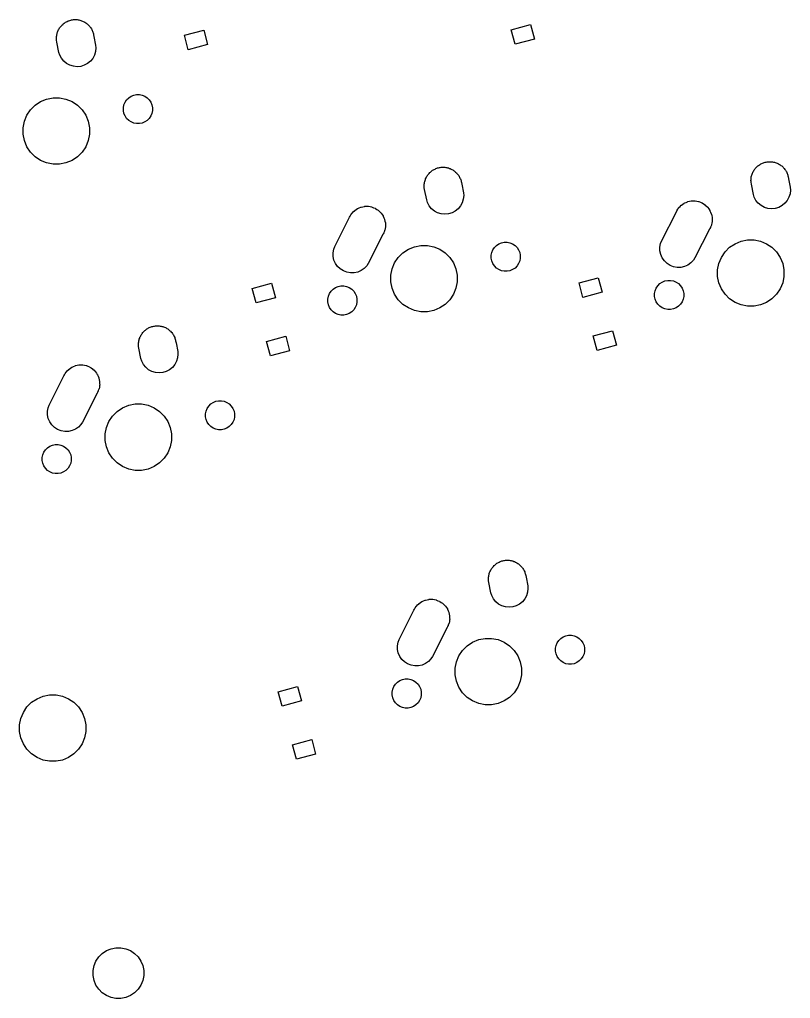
# Model space of a CAD drawing. Extents: x -662 to -203, y -195 to -58.
# Drawn here: x -340.6 to -294.3, y -189.1 to -130.3 of the extents above; entities that cross this region are included whole.
import ezdxf

# ---------------------------------------------------------------- set-up
doc = ezdxf.new("R2010")
doc.units = 0
doc.layers.add('BLACK', color=7, linetype='CONTINUOUS')

msp = doc.modelspace()

# ---------------------------------------------------------------- linework, layer by layer
at = {"layer": 'BLACK', "linetype": 'CONTINUOUS'}
for p, q in [((-338.067, -130.624), (-338.03, -130.579)), ((-338.03, -130.579), (-337.989, -130.545)), ((-337.989, -130.545), (-337.951, -130.508)), ((-337.951, -130.508), (-337.903, -130.476)), ((-337.903, -130.476), (-337.859, -130.439)), ((-337.859, -130.439), (-337.811, -130.414)), ((-337.811, -130.414), (-337.767, -130.384)), ((-337.767, -130.384), (-337.714, -130.362)), ((-337.714, -130.362), (-337.663, -130.336)), ((-337.663, -130.336), (-337.612, -130.32)), ((-337.612, -130.32), (-337.562, -130.3)), ((-337.562, -130.3), (-337.506, -130.288)), ((-337.506, -130.288), (-337.451, -130.272)), ((-337.451, -130.272), (-337.397, -130.267)), ((-337.397, -130.267), (-337.345, -130.256)), ((-337.345, -130.256), (-337.287, -130.256)), ((-337.287, -130.256), (-337.23, -130.251)), ((-337.23, -130.251), (-337.177, -130.256)), ((-337.177, -130.256), (-337.123, -130.256)), ((-337.123, -130.256), (-337.067, -130.268)), ((-337.067, -130.268), (-337.01, -130.273)), ((-337.01, -130.273), (-336.958, -130.289)), ((-336.958, -130.289), (-336.906, -130.3)), ((-336.906, -130.3), (-336.853, -130.322)), ((-336.853, -130.322), (-336.798, -130.338)), ((-336.798, -130.338), (-336.751, -130.364)), ((-336.751, -130.364), (-336.701, -130.384)), ((-336.701, -130.384), (-336.653, -130.416)), ((-336.653, -130.416), (-336.603, -130.444)), ((-336.603, -130.444), (-336.561, -130.478)), ((-336.561, -130.478), (-336.517, -130.508)), ((-336.517, -130.508), (-336.476, -130.548)), ((-336.476, -130.548), (-336.432, -130.585)), ((-336.432, -130.585), (-336.398, -130.626)), ((-311.04, -130.864), (-309.881, -130.554)), ((-309.881, -130.554), (-309.648, -131.423)), ((-338.348, -131.214), (-338.342, -131.157)), ((-338.342, -131.157), (-338.326, -131.106)), ((-338.326, -131.106), (-338.316, -131.053)), ((-338.316, -131.053), (-338.294, -131)), ((-338.294, -131), (-338.277, -130.945)), ((-338.277, -130.945), (-338.251, -130.898)), ((-338.251, -130.898), (-338.231, -130.849)), ((-338.231, -130.849), (-338.199, -130.801)), ((-338.199, -130.801), (-338.172, -130.75)), ((-338.172, -130.75), (-338.138, -130.709)), ((-338.138, -130.709), (-338.108, -130.664)), ((-338.108, -130.664), (-338.067, -130.624)), ((-336.398, -130.626), (-336.36, -130.664)), ((-336.36, -130.664), (-336.328, -130.712)), ((-336.328, -130.712), (-336.292, -130.757)), ((-336.292, -130.757), (-336.267, -130.804)), ((-336.267, -130.804), (-336.237, -130.849)), ((-336.237, -130.849), (-336.215, -130.902)), ((-336.215, -130.902), (-336.188, -130.952)), ((-336.188, -130.952), (-336.173, -131.004)), ((-336.173, -131.004), (-336.152, -131.053)), ((-336.152, -131.053), (-336.141, -131.11)), ((-336.141, -131.11), (-336.14, -131.111)), ((-336.14, -131.111), (-336.13, -131.163)), ((-336.13, -131.163), (-336.109, -131.271)), ((-330.674, -131.195), (-329.515, -130.884)), ((-329.515, -130.884), (-329.282, -131.753)), ((-310.807, -131.734), (-311.04, -130.864)), ((-338.364, -131.378), (-338.359, -131.324)), ((-338.359, -131.435), (-338.364, -131.378)), ((-338.359, -131.271), (-338.348, -131.214)), ((-338.359, -131.324), (-338.359, -131.271)), ((-338.359, -131.492), (-338.359, -131.435)), ((-338.338, -131.599), (-338.359, -131.492)), ((-338.216, -132.222), (-338.338, -131.599)), ((-336.109, -131.271), (-336.109, -131.273)), ((-336.109, -131.273), (-336.008, -131.791)), ((-330.441, -132.064), (-330.674, -131.195)), ((-329.282, -131.753), (-330.441, -132.064)), ((-309.648, -131.423), (-310.807, -131.734)), ((-338.168, -132.381), (-338.216, -132.222)), ((-336.014, -132.176), (-336.079, -132.388)), ((-335.992, -131.956), (-336.014, -132.176)), ((-336.008, -131.791), (-335.992, -131.956)), ((-338.064, -132.577), (-338.168, -132.381)), ((-337.924, -132.749), (-338.064, -132.577)), ((-337.754, -132.89), (-337.924, -132.749)), ((-337.559, -132.995), (-337.754, -132.89)), ((-336.498, -132.894), (-336.693, -132.998)), ((-336.326, -132.754), (-336.498, -132.894)), ((-336.185, -132.583), (-336.326, -132.754)), ((-336.079, -132.388), (-336.185, -132.583)), ((-337.347, -133.06), (-337.559, -132.995)), ((-337.126, -133.082), (-337.347, -133.06)), ((-336.906, -133.061), (-337.126, -133.082)), ((-336.693, -132.998), (-336.906, -133.061)), ((-339.644, -135.397), (-339.317, -135.179)), ((-339.317, -135.179), (-338.954, -135.028)), ((-338.954, -135.028), (-338.569, -134.952)), ((-338.569, -134.952), (-338.176, -134.952)), ((-338.176, -134.952), (-337.791, -135.028)), ((-337.791, -135.028), (-337.428, -135.179)), ((-337.428, -135.179), (-337.101, -135.397)), ((-334.307, -135.376), (-334.241, -135.216)), ((-334.241, -135.216), (-334.145, -135.073)), ((-334.145, -135.073), (-334.023, -134.951)), ((-334.023, -134.951), (-333.88, -134.855)), ((-333.88, -134.855), (-333.721, -134.79)), ((-333.721, -134.79), (-333.552, -134.756)), ((-333.552, -134.756), (-333.379, -134.756)), ((-333.379, -134.756), (-333.21, -134.79)), ((-333.21, -134.79), (-333.051, -134.855)), ((-333.051, -134.855), (-332.908, -134.951)), ((-332.908, -134.951), (-332.786, -135.073)), ((-332.786, -135.073), (-332.69, -135.216)), ((-332.69, -135.216), (-332.624, -135.376)), ((-340.14, -136.001), (-339.921, -135.675)), ((-339.921, -135.675), (-339.644, -135.397)), ((-337.101, -135.397), (-336.824, -135.675)), ((-336.824, -135.675), (-336.606, -136.001)), ((-334.341, -135.545), (-334.307, -135.376)), ((-334.341, -135.717), (-334.341, -135.545)), ((-334.307, -135.886), (-334.341, -135.717)), ((-332.624, -135.376), (-332.591, -135.545)), ((-332.591, -135.717), (-332.624, -135.886)), ((-332.591, -135.545), (-332.591, -135.717)), ((-340.366, -136.749), (-340.29, -136.364)), ((-340.29, -136.364), (-340.14, -136.001)), ((-336.606, -136.001), (-336.455, -136.364)), ((-336.455, -136.364), (-336.379, -136.749)), ((-334.241, -136.045), (-334.307, -135.886)), ((-334.145, -136.189), (-334.241, -136.045)), ((-334.023, -136.311), (-334.145, -136.189)), ((-333.88, -136.406), (-334.023, -136.311)), ((-333.721, -136.472), (-333.88, -136.406)), ((-333.552, -136.506), (-333.721, -136.472)), ((-333.21, -136.472), (-333.379, -136.506)), ((-333.051, -136.406), (-333.21, -136.472)), ((-332.908, -136.311), (-333.051, -136.406)), ((-332.786, -136.189), (-332.908, -136.311)), ((-332.69, -136.045), (-332.786, -136.189)), ((-332.624, -135.886), (-332.69, -136.045)), ((-340.366, -137.142), (-340.366, -136.749)), ((-336.379, -136.749), (-336.379, -137.142)), ((-333.379, -136.506), (-333.552, -136.506)), ((-340.29, -137.527), (-340.366, -137.142)), ((-340.14, -137.89), (-340.29, -137.527)), ((-336.455, -137.527), (-336.606, -137.89)), ((-336.379, -137.142), (-336.455, -137.527)), ((-339.921, -138.217), (-340.14, -137.89)), ((-339.644, -138.494), (-339.921, -138.217)), ((-336.824, -138.217), (-337.101, -138.494)), ((-336.606, -137.89), (-336.824, -138.217)), ((-339.317, -138.713), (-339.644, -138.494)), ((-338.954, -138.863), (-339.317, -138.713)), ((-337.428, -138.713), (-337.791, -138.863)), ((-337.101, -138.494), (-337.428, -138.713)), ((-295.773, -138.828), (-295.718, -138.812)), ((-295.718, -138.812), (-295.665, -138.807)), ((-295.665, -138.807), (-295.612, -138.796)), ((-295.612, -138.796), (-295.555, -138.796)), ((-295.555, -138.796), (-295.498, -138.791)), ((-295.498, -138.791), (-295.444, -138.796)), ((-295.444, -138.796), (-295.391, -138.796)), ((-295.391, -138.796), (-295.334, -138.807)), ((-295.334, -138.807), (-295.277, -138.813)), ((-295.277, -138.813), (-295.226, -138.829)), ((-338.569, -138.94), (-338.954, -138.863)), ((-338.176, -138.94), (-338.569, -138.94)), ((-337.791, -138.863), (-338.176, -138.94)), ((-315.89, -139.416), (-315.852, -139.378)), ((-315.852, -139.378), (-315.804, -139.346)), ((-315.804, -139.346), (-315.76, -139.31)), ((-315.76, -139.31), (-315.713, -139.284)), ((-315.713, -139.284), (-315.668, -139.255)), ((-315.668, -139.255), (-315.615, -139.233)), ((-315.615, -139.233), (-315.564, -139.206)), ((-315.564, -139.206), (-315.513, -139.19)), ((-315.513, -139.19), (-315.463, -139.17)), ((-315.463, -139.17), (-315.407, -139.159)), ((-315.407, -139.159), (-315.352, -139.142)), ((-315.352, -139.142), (-315.299, -139.137)), ((-315.299, -139.137), (-315.246, -139.127)), ((-315.246, -139.127), (-315.188, -139.127)), ((-315.188, -139.127), (-315.131, -139.121)), ((-315.131, -139.121), (-315.078, -139.127)), ((-315.078, -139.127), (-315.024, -139.127)), ((-315.024, -139.127), (-314.968, -139.138)), ((-314.968, -139.138), (-314.911, -139.144)), ((-314.911, -139.144), (-314.86, -139.159)), ((-314.86, -139.159), (-314.807, -139.17)), ((-314.807, -139.17), (-314.754, -139.192)), ((-314.754, -139.192), (-314.699, -139.209)), ((-314.699, -139.209), (-314.652, -139.234)), ((-314.652, -139.234), (-314.602, -139.255)), ((-314.602, -139.255), (-314.554, -139.287)), ((-314.554, -139.287), (-314.504, -139.314)), ((-314.504, -139.314), (-314.463, -139.348)), ((-314.463, -139.348), (-314.418, -139.378)), ((-314.418, -139.378), (-314.377, -139.418)), ((-296.519, -139.438), (-296.499, -139.388)), ((-296.499, -139.388), (-296.467, -139.341)), ((-296.467, -139.341), (-296.439, -139.29)), ((-296.439, -139.29), (-296.405, -139.249)), ((-296.405, -139.249), (-296.375, -139.204)), ((-296.375, -139.204), (-296.335, -139.164)), ((-296.335, -139.164), (-296.298, -139.119)), ((-296.298, -139.119), (-296.257, -139.085)), ((-296.257, -139.085), (-296.219, -139.047)), ((-296.219, -139.047), (-296.171, -139.016)), ((-296.171, -139.016), (-296.126, -138.979)), ((-296.126, -138.979), (-296.079, -138.954)), ((-296.079, -138.954), (-296.034, -138.924)), ((-296.034, -138.924), (-295.981, -138.902)), ((-295.981, -138.902), (-295.931, -138.875)), ((-295.931, -138.875), (-295.879, -138.86)), ((-295.879, -138.86), (-295.83, -138.84)), ((-295.83, -138.84), (-295.773, -138.828)), ((-295.226, -138.829), (-295.173, -138.84)), ((-295.173, -138.84), (-295.12, -138.862)), ((-295.12, -138.862), (-295.065, -138.878)), ((-295.065, -138.878), (-295.018, -138.904)), ((-295.018, -138.904), (-294.969, -138.924)), ((-294.969, -138.924), (-294.921, -138.956)), ((-294.921, -138.956), (-294.87, -138.983)), ((-294.87, -138.983), (-294.829, -139.018)), ((-294.829, -139.018), (-294.784, -139.047)), ((-294.784, -139.047), (-294.744, -139.088)), ((-294.744, -139.088), (-294.7, -139.125)), ((-294.7, -139.125), (-294.666, -139.166)), ((-294.666, -139.166), (-294.628, -139.204)), ((-294.628, -139.204), (-294.596, -139.252)), ((-294.596, -139.252), (-294.56, -139.296)), ((-294.56, -139.296), (-294.534, -139.344)), ((-294.534, -139.344), (-294.505, -139.388)), ((-294.505, -139.388), (-294.483, -139.441)), ((-316.243, -140.027), (-316.227, -139.976)), ((-316.227, -139.976), (-316.217, -139.923)), ((-316.217, -139.923), (-316.195, -139.87)), ((-316.195, -139.87), (-316.178, -139.815)), ((-316.178, -139.815), (-316.153, -139.768)), ((-316.153, -139.768), (-316.132, -139.719)), ((-316.132, -139.719), (-316.1, -139.671)), ((-316.1, -139.671), (-316.073, -139.62)), ((-316.073, -139.62), (-316.039, -139.579)), ((-316.039, -139.579), (-316.009, -139.534)), ((-316.009, -139.534), (-315.968, -139.494)), ((-315.968, -139.494), (-315.932, -139.45)), ((-315.932, -139.45), (-315.89, -139.416)), ((-314.377, -139.418), (-314.333, -139.455)), ((-314.333, -139.455), (-314.299, -139.497)), ((-314.299, -139.497), (-314.261, -139.534)), ((-314.261, -139.534), (-314.229, -139.582)), ((-314.229, -139.582), (-314.193, -139.627)), ((-314.193, -139.627), (-314.168, -139.674)), ((-314.168, -139.674), (-314.138, -139.719)), ((-314.138, -139.719), (-314.116, -139.772)), ((-314.116, -139.772), (-314.089, -139.823)), ((-314.089, -139.823), (-314.074, -139.874)), ((-314.074, -139.874), (-314.053, -139.923)), ((-314.053, -139.923), (-314.042, -139.98)), ((-314.042, -139.98), (-314.042, -139.982)), ((-314.042, -139.982), (-314.031, -140.034)), ((-296.632, -139.917), (-296.627, -139.864)), ((-296.627, -139.975), (-296.632, -139.917)), ((-296.627, -139.81), (-296.615, -139.754)), ((-296.627, -139.864), (-296.627, -139.81)), ((-296.627, -140.032), (-296.627, -139.975)), ((-296.615, -139.754), (-296.61, -139.697)), ((-296.61, -139.697), (-296.594, -139.646)), ((-296.594, -139.646), (-296.583, -139.593)), ((-296.583, -139.593), (-296.561, -139.54)), ((-296.561, -139.54), (-296.545, -139.485)), ((-296.545, -139.485), (-296.519, -139.438)), ((-294.483, -139.441), (-294.456, -139.492)), ((-294.456, -139.492), (-294.44, -139.544)), ((-294.44, -139.544), (-294.42, -139.593)), ((-294.42, -139.593), (-294.409, -139.65)), ((-294.409, -139.65), (-294.408, -139.651)), ((-294.408, -139.651), (-294.398, -139.703)), ((-294.398, -139.703), (-294.377, -139.81)), ((-294.377, -139.81), (-294.377, -139.812)), ((-294.377, -139.812), (-294.275, -140.33)), ((-316.266, -140.248), (-316.26, -140.194)), ((-316.26, -140.305), (-316.266, -140.248)), ((-316.26, -140.141), (-316.249, -140.084)), ((-316.26, -140.194), (-316.26, -140.141)), ((-316.26, -140.362), (-316.26, -140.305)), ((-316.239, -140.469), (-316.26, -140.362)), ((-316.249, -140.084), (-316.243, -140.027)), ((-316.117, -141.092), (-316.239, -140.469)), ((-314.031, -140.034), (-314.01, -140.141)), ((-314.01, -140.141), (-314.01, -140.143)), ((-314.01, -140.143), (-313.909, -140.661)), ((-296.605, -140.139), (-296.627, -140.032)), ((-296.484, -140.762), (-296.605, -140.139)), ((-294.26, -140.496), (-294.282, -140.716)), ((-294.275, -140.33), (-294.26, -140.496)), ((-316.069, -141.251), (-316.117, -141.092)), ((-313.916, -141.046), (-313.981, -141.258)), ((-313.893, -140.826), (-313.916, -141.046)), ((-313.909, -140.661), (-313.893, -140.826)), ((-300.418, -141.187), (-300.322, -141.168)), ((-300.322, -141.168), (-300.225, -141.147)), ((-300.225, -141.147), (-300.213, -141.146)), ((-300.213, -141.146), (-300.201, -141.144)), ((-300.201, -141.144), (-300.102, -141.144)), ((-300.102, -141.144), (-300.004, -141.142)), ((-300.004, -141.142), (-299.992, -141.144)), ((-299.992, -141.144), (-299.98, -141.144)), ((-299.98, -141.144), (-299.883, -141.163)), ((-299.883, -141.163), (-299.785, -141.18)), ((-296.436, -140.921), (-296.484, -140.762)), ((-296.332, -141.117), (-296.436, -140.921)), ((-296.192, -141.288), (-296.332, -141.117)), ((-294.452, -141.123), (-294.594, -141.294)), ((-294.347, -140.928), (-294.452, -141.123)), ((-294.282, -140.716), (-294.347, -140.928)), ((-320.528, -141.812), (-320.46, -141.741)), ((-320.46, -141.741), (-320.45, -141.734)), ((-320.45, -141.734), (-320.441, -141.725)), ((-320.441, -141.725), (-320.359, -141.67)), ((-320.359, -141.67), (-320.278, -141.614)), ((-320.278, -141.614), (-320.267, -141.609)), ((-320.267, -141.609), (-320.257, -141.602)), ((-320.257, -141.602), (-320.165, -141.564)), ((-320.165, -141.564), (-320.075, -141.525)), ((-320.075, -141.525), (-320.063, -141.522)), ((-320.063, -141.522), (-320.052, -141.517)), ((-320.052, -141.517), (-319.955, -141.498)), ((-319.955, -141.498), (-319.859, -141.477)), ((-319.859, -141.477), (-319.847, -141.477)), ((-319.847, -141.477), (-319.835, -141.474)), ((-319.835, -141.474), (-319.736, -141.474)), ((-319.736, -141.474), (-319.637, -141.472)), ((-319.637, -141.472), (-319.625, -141.474)), ((-319.625, -141.474), (-319.613, -141.474)), ((-319.613, -141.474), (-319.516, -141.494)), ((-319.516, -141.494), (-319.419, -141.511)), ((-319.419, -141.511), (-319.408, -141.515)), ((-319.408, -141.515), (-319.396, -141.517)), ((-319.396, -141.517), (-319.304, -141.555)), ((-319.304, -141.555), (-319.212, -141.591)), ((-319.212, -141.591), (-319.202, -141.598)), ((-319.202, -141.598), (-319.191, -141.602)), ((-319.191, -141.602), (-319.109, -141.657)), ((-319.109, -141.657), (-319.026, -141.71)), ((-319.026, -141.71), (-319.017, -141.719)), ((-319.017, -141.719), (-319.007, -141.725)), ((-319.007, -141.725), (-318.937, -141.795)), ((-315.966, -141.447), (-316.069, -141.251)), ((-315.826, -141.619), (-315.966, -141.447)), ((-315.655, -141.76), (-315.826, -141.619)), ((-315.46, -141.865), (-315.655, -141.76)), ((-314.399, -141.764), (-314.595, -141.868)), ((-314.227, -141.624), (-314.399, -141.764)), ((-314.086, -141.453), (-314.227, -141.624)), ((-313.981, -141.258), (-314.086, -141.453)), ((-301.113, -141.799), (-301.087, -141.736)), ((-301.087, -141.736), (-301.032, -141.654)), ((-301.032, -141.654), (-300.979, -141.571)), ((-300.979, -141.571), (-300.971, -141.562)), ((-300.971, -141.562), (-300.964, -141.552)), ((-300.964, -141.552), (-300.894, -141.482)), ((-300.894, -141.482), (-300.826, -141.411)), ((-300.826, -141.411), (-300.816, -141.404)), ((-300.816, -141.404), (-300.807, -141.395)), ((-300.807, -141.395), (-300.725, -141.34)), ((-300.725, -141.34), (-300.644, -141.284)), ((-300.644, -141.284), (-300.633, -141.279)), ((-300.633, -141.279), (-300.623, -141.272)), ((-300.623, -141.272), (-300.532, -141.234)), ((-300.532, -141.234), (-300.442, -141.194)), ((-300.442, -141.194), (-300.43, -141.192)), ((-300.43, -141.192), (-300.418, -141.187)), ((-299.785, -141.18), (-299.774, -141.185)), ((-299.774, -141.185), (-299.762, -141.187)), ((-299.762, -141.187), (-299.671, -141.225)), ((-299.671, -141.225), (-299.579, -141.261)), ((-299.579, -141.261), (-299.569, -141.267)), ((-299.569, -141.267), (-299.557, -141.272)), ((-299.557, -141.272), (-299.475, -141.327)), ((-299.475, -141.327), (-299.392, -141.38)), ((-299.392, -141.38), (-299.383, -141.388)), ((-299.383, -141.388), (-299.373, -141.395)), ((-299.373, -141.395), (-299.303, -141.465)), ((-299.303, -141.465), (-299.232, -141.533)), ((-299.232, -141.533), (-299.225, -141.543)), ((-299.225, -141.543), (-299.217, -141.552)), ((-299.217, -141.552), (-299.162, -141.634)), ((-299.162, -141.634), (-299.105, -141.715)), ((-299.105, -141.715), (-299.1, -141.726)), ((-299.1, -141.726), (-299.093, -141.736)), ((-299.093, -141.736), (-299.056, -141.827)), ((-296.021, -141.43), (-296.192, -141.288)), ((-295.826, -141.535), (-296.021, -141.43)), ((-295.614, -141.6), (-295.826, -141.535)), ((-295.394, -141.622), (-295.614, -141.6)), ((-295.173, -141.601), (-295.394, -141.622)), ((-294.961, -141.538), (-295.173, -141.601)), ((-294.765, -141.434), (-294.961, -141.538)), ((-294.594, -141.294), (-294.765, -141.434)), ((-321.64, -143.889), (-320.747, -142.129)), ((-320.747, -142.129), (-320.721, -142.066)), ((-320.721, -142.066), (-320.666, -141.984)), ((-320.666, -141.984), (-320.613, -141.901)), ((-320.613, -141.901), (-320.604, -141.892)), ((-320.604, -141.892), (-320.598, -141.882)), ((-320.598, -141.882), (-320.528, -141.812)), ((-318.937, -141.795), (-318.866, -141.864)), ((-318.866, -141.864), (-318.859, -141.873)), ((-318.859, -141.873), (-318.85, -141.882)), ((-318.85, -141.882), (-318.795, -141.964)), ((-318.795, -141.964), (-318.739, -142.045)), ((-318.739, -142.045), (-318.734, -142.056)), ((-318.734, -142.056), (-318.727, -142.066)), ((-318.727, -142.066), (-318.689, -142.158)), ((-318.689, -142.158), (-318.649, -142.248)), ((-318.649, -142.248), (-318.647, -142.26)), ((-318.647, -142.26), (-318.642, -142.271)), ((-318.642, -142.271), (-318.623, -142.368)), ((-315.248, -141.93), (-315.46, -141.865)), ((-315.027, -141.953), (-315.248, -141.93)), ((-314.807, -141.932), (-315.027, -141.953)), ((-314.595, -141.868), (-314.807, -141.932)), ((-302.006, -143.559), (-301.113, -141.799)), ((-299.056, -141.827), (-299.016, -141.918)), ((-299.016, -141.918), (-299.013, -141.93)), ((-299.013, -141.93), (-299.009, -141.941)), ((-299.009, -141.941), (-298.989, -142.038)), ((-298.989, -142.038), (-298.968, -142.134)), ((-298.968, -142.134), (-298.968, -142.146)), ((-298.968, -142.146), (-298.965, -142.158)), ((-298.965, -142.158), (-298.965, -142.257)), ((-298.965, -142.257), (-298.963, -142.356)), ((-298.963, -142.356), (-298.965, -142.368)), ((-318.642, -142.927), (-318.68, -143.019)), ((-318.64, -142.915), (-318.642, -142.927)), ((-318.635, -142.904), (-318.64, -142.915)), ((-318.618, -142.807), (-318.635, -142.904)), ((-318.623, -142.368), (-318.601, -142.464)), ((-318.599, -142.71), (-318.618, -142.807)), ((-318.601, -142.464), (-318.601, -142.477)), ((-318.601, -142.477), (-318.599, -142.488)), ((-318.599, -142.488), (-318.599, -142.587)), ((-318.599, -142.587), (-318.597, -142.686)), ((-318.597, -142.686), (-318.599, -142.698)), ((-318.599, -142.698), (-318.599, -142.71)), ((-299.118, -142.838), (-300, -144.577)), ((-299.093, -142.802), (-299.118, -142.838)), ((-299.068, -142.739), (-299.093, -142.802)), ((-299.062, -142.729), (-299.068, -142.739)), ((-299.046, -142.688), (-299.062, -142.729)), ((-299.009, -142.597), (-299.046, -142.688)), ((-299.006, -142.585), (-299.009, -142.597)), ((-299.002, -142.574), (-299.006, -142.585)), ((-298.985, -142.477), (-299.002, -142.574)), ((-298.965, -142.38), (-298.985, -142.477)), ((-298.965, -142.368), (-298.965, -142.38)), ((-318.751, -143.168), (-319.633, -144.907)), ((-318.727, -143.132), (-318.751, -143.168)), ((-318.701, -143.07), (-318.727, -143.132)), ((-318.696, -143.059), (-318.701, -143.07)), ((-318.68, -143.019), (-318.696, -143.059)), ((-297.222, -143.568), (-296.837, -143.492)), ((-296.837, -143.492), (-296.444, -143.492)), ((-296.444, -143.492), (-296.059, -143.568)), ((-321.738, -144.262), (-321.7, -144.044)), ((-321.7, -144.044), (-321.64, -143.889)), ((-317.545, -144.267), (-317.218, -144.049)), ((-317.218, -144.049), (-316.855, -143.899)), ((-316.855, -143.899), (-316.47, -143.822)), ((-316.47, -143.822), (-316.077, -143.822)), ((-316.077, -143.822), (-315.692, -143.899)), ((-315.692, -143.899), (-315.329, -144.049)), ((-315.329, -144.049), (-315.003, -144.267)), ((-312.208, -144.246), (-312.142, -144.087)), ((-312.142, -144.087), (-312.047, -143.943)), ((-312.047, -143.943), (-311.925, -143.821)), ((-311.925, -143.821), (-311.781, -143.726)), ((-311.781, -143.726), (-311.622, -143.66)), ((-311.622, -143.66), (-311.453, -143.626)), ((-311.453, -143.626), (-311.281, -143.626)), ((-311.281, -143.626), (-311.112, -143.66)), ((-311.112, -143.66), (-310.952, -143.726)), ((-310.952, -143.726), (-310.809, -143.821)), ((-310.809, -143.821), (-310.687, -143.943)), ((-310.687, -143.943), (-310.591, -144.087)), ((-310.591, -144.087), (-310.525, -144.246)), ((-302.105, -143.932), (-302.066, -143.713)), ((-302.1, -144.153), (-302.105, -143.932)), ((-302.066, -143.713), (-302.006, -143.559)), ((-298.189, -144.215), (-297.911, -143.937)), ((-297.911, -143.937), (-297.585, -143.719)), ((-297.585, -143.719), (-297.222, -143.568)), ((-296.059, -143.568), (-295.696, -143.719)), ((-295.696, -143.719), (-295.369, -143.937)), ((-295.369, -143.937), (-295.091, -144.215)), ((-321.734, -144.483), (-321.738, -144.262)), ((-321.686, -144.7), (-321.734, -144.483)), ((-321.597, -144.903), (-321.686, -144.7)), ((-318.041, -144.871), (-317.823, -144.545)), ((-317.823, -144.545), (-317.545, -144.267)), ((-315.003, -144.267), (-314.725, -144.545)), ((-314.725, -144.545), (-314.507, -144.871)), ((-312.242, -144.415), (-312.208, -144.246)), ((-312.242, -144.587), (-312.242, -144.415)), ((-312.208, -144.756), (-312.242, -144.587)), ((-310.525, -144.246), (-310.492, -144.415)), ((-310.492, -144.587), (-310.525, -144.756)), ((-310.492, -144.415), (-310.492, -144.587)), ((-302.052, -144.369), (-302.1, -144.153)), ((-301.963, -144.572), (-302.052, -144.369)), ((-301.836, -144.754), (-301.963, -144.572)), ((-300, -144.577), (-300.089, -144.717)), ((-298.558, -144.904), (-298.407, -144.541)), ((-298.407, -144.541), (-298.189, -144.215)), ((-295.091, -144.215), (-294.873, -144.541)), ((-294.873, -144.541), (-294.723, -144.904)), ((-321.47, -145.084), (-321.597, -144.903)), ((-321.31, -145.237), (-321.47, -145.084)), ((-321.123, -145.357), (-321.31, -145.237)), ((-319.876, -145.207), (-320.057, -145.334)), ((-319.722, -145.047), (-319.876, -145.207)), ((-319.633, -144.907), (-319.722, -145.047)), ((-318.268, -145.619), (-318.191, -145.234)), ((-318.191, -145.234), (-318.041, -144.871)), ((-314.507, -144.871), (-314.356, -145.234)), ((-314.356, -145.234), (-314.28, -145.619)), ((-312.142, -144.916), (-312.208, -144.756)), ((-312.047, -145.059), (-312.142, -144.916)), ((-311.925, -145.181), (-312.047, -145.059)), ((-311.781, -145.276), (-311.925, -145.181)), ((-311.622, -145.342), (-311.781, -145.276)), ((-310.952, -145.276), (-311.112, -145.342)), ((-310.809, -145.181), (-310.952, -145.276)), ((-310.687, -145.059), (-310.809, -145.181)), ((-310.591, -144.916), (-310.687, -145.059)), ((-310.525, -144.756), (-310.591, -144.916)), ((-301.676, -144.907), (-301.836, -144.754)), ((-301.489, -145.026), (-301.676, -144.907)), ((-301.283, -145.107), (-301.489, -145.026)), ((-301.065, -145.145), (-301.283, -145.107)), ((-300.843, -145.141), (-301.065, -145.145)), ((-300.627, -145.093), (-300.843, -145.141)), ((-300.424, -145.004), (-300.627, -145.093)), ((-300.242, -144.877), (-300.424, -145.004)), ((-300.089, -144.717), (-300.242, -144.877)), ((-298.634, -145.289), (-298.558, -144.904)), ((-298.634, -145.682), (-298.634, -145.289)), ((-294.723, -144.904), (-294.646, -145.289)), ((-294.646, -145.289), (-294.646, -145.682)), ((-320.916, -145.437), (-321.123, -145.357)), ((-320.698, -145.476), (-320.916, -145.437)), ((-320.477, -145.471), (-320.698, -145.476)), ((-320.26, -145.423), (-320.477, -145.471)), ((-320.057, -145.334), (-320.26, -145.423)), ((-318.268, -146.012), (-318.268, -145.619)), ((-314.28, -145.619), (-314.28, -146.012)), ((-311.453, -145.376), (-311.622, -145.342)), ((-311.281, -145.376), (-311.453, -145.376)), ((-311.112, -145.342), (-311.281, -145.376)), ((-306.964, -146.078), (-305.805, -145.767)), ((-305.805, -145.767), (-305.572, -146.636)), ((-298.558, -146.067), (-298.634, -145.682)), ((-294.646, -145.682), (-294.723, -146.067)), ((-326.597, -146.408), (-325.438, -146.097)), ((-326.364, -147.277), (-326.597, -146.408)), ((-325.438, -146.097), (-325.205, -146.967)), ((-321.86, -146.573), (-321.738, -146.451)), ((-321.738, -146.451), (-321.595, -146.355)), ((-321.595, -146.355), (-321.436, -146.289)), ((-321.436, -146.289), (-321.267, -146.256)), ((-321.267, -146.256), (-321.094, -146.256)), ((-321.094, -146.256), (-320.925, -146.289)), ((-320.925, -146.289), (-320.766, -146.355)), ((-320.766, -146.355), (-320.623, -146.451)), ((-320.623, -146.451), (-320.501, -146.573)), ((-318.191, -146.397), (-318.268, -146.012)), ((-318.041, -146.76), (-318.191, -146.397)), ((-314.356, -146.397), (-314.507, -146.76)), ((-314.28, -146.012), (-314.356, -146.397)), ((-306.731, -146.947), (-306.964, -146.078)), ((-302.389, -146.545), (-302.323, -146.386)), ((-302.323, -146.386), (-302.227, -146.243)), ((-302.227, -146.243), (-302.105, -146.121)), ((-302.105, -146.121), (-301.962, -146.025)), ((-301.962, -146.025), (-301.802, -145.959)), ((-301.802, -145.959), (-301.633, -145.925)), ((-301.633, -145.925), (-301.461, -145.925)), ((-301.461, -145.925), (-301.292, -145.959)), ((-301.292, -145.959), (-301.133, -146.025)), ((-301.133, -146.025), (-300.989, -146.121)), ((-300.989, -146.121), (-300.868, -146.243)), ((-300.868, -146.243), (-300.772, -146.386)), ((-300.772, -146.386), (-300.706, -146.545)), ((-298.407, -146.43), (-298.558, -146.067)), ((-298.189, -146.757), (-298.407, -146.43)), ((-294.873, -146.43), (-295.091, -146.757)), ((-294.723, -146.067), (-294.873, -146.43)), ((-325.205, -146.967), (-326.364, -147.277)), ((-322.056, -147.044), (-322.022, -146.875)), ((-322.056, -147.217), (-322.056, -147.044)), ((-322.022, -146.875), (-321.956, -146.716)), ((-321.956, -146.716), (-321.86, -146.573)), ((-320.501, -146.573), (-320.405, -146.716)), ((-320.405, -146.716), (-320.339, -146.875)), ((-320.339, -146.875), (-320.306, -147.044)), ((-320.306, -147.044), (-320.306, -147.217)), ((-317.823, -147.087), (-318.041, -146.76)), ((-314.507, -146.76), (-314.725, -147.087)), ((-305.572, -146.636), (-306.731, -146.947)), ((-302.422, -146.714), (-302.389, -146.545)), ((-302.422, -146.887), (-302.422, -146.714)), ((-302.389, -147.056), (-302.422, -146.887)), ((-302.323, -147.215), (-302.389, -147.056)), ((-300.706, -147.056), (-300.772, -147.215)), ((-300.706, -146.545), (-300.672, -146.714)), ((-300.672, -146.887), (-300.706, -147.056)), ((-300.672, -146.714), (-300.672, -146.887)), ((-297.911, -147.034), (-298.189, -146.757)), ((-297.585, -147.253), (-297.911, -147.034)), ((-295.369, -147.034), (-295.696, -147.253)), ((-295.091, -146.757), (-295.369, -147.034)), ((-322.022, -147.386), (-322.056, -147.217)), ((-321.956, -147.545), (-322.022, -147.386)), ((-321.86, -147.688), (-321.956, -147.545)), ((-320.405, -147.545), (-320.501, -147.688)), ((-320.339, -147.386), (-320.405, -147.545)), ((-320.306, -147.217), (-320.339, -147.386)), ((-317.545, -147.365), (-317.823, -147.087)), ((-317.218, -147.583), (-317.545, -147.365)), ((-316.855, -147.733), (-317.218, -147.583)), ((-315.329, -147.583), (-315.692, -147.733)), ((-315.003, -147.365), (-315.329, -147.583)), ((-314.725, -147.087), (-315.003, -147.365)), ((-302.227, -147.358), (-302.323, -147.215)), ((-302.105, -147.48), (-302.227, -147.358)), ((-301.962, -147.576), (-302.105, -147.48)), ((-301.802, -147.642), (-301.962, -147.576)), ((-301.633, -147.675), (-301.802, -147.642)), ((-301.292, -147.642), (-301.461, -147.675)), ((-301.133, -147.576), (-301.292, -147.642)), ((-300.989, -147.48), (-301.133, -147.576)), ((-300.868, -147.358), (-300.989, -147.48)), ((-300.772, -147.215), (-300.868, -147.358)), ((-297.222, -147.403), (-297.585, -147.253)), ((-296.837, -147.479), (-297.222, -147.403)), ((-296.444, -147.479), (-296.837, -147.479)), ((-296.059, -147.403), (-296.444, -147.479)), ((-295.696, -147.253), (-296.059, -147.403)), ((-321.738, -147.81), (-321.86, -147.688)), ((-321.595, -147.906), (-321.738, -147.81)), ((-321.436, -147.972), (-321.595, -147.906)), ((-321.267, -148.006), (-321.436, -147.972)), ((-321.094, -148.006), (-321.267, -148.006)), ((-320.925, -147.972), (-321.094, -148.006)), ((-320.766, -147.906), (-320.925, -147.972)), ((-320.623, -147.81), (-320.766, -147.906)), ((-320.501, -147.688), (-320.623, -147.81)), ((-316.47, -147.81), (-316.855, -147.733)), ((-316.077, -147.81), (-316.47, -147.81)), ((-315.692, -147.733), (-316.077, -147.81)), ((-301.461, -147.675), (-301.633, -147.675)), ((-332.928, -148.84), (-332.881, -148.815)), ((-332.881, -148.815), (-332.836, -148.785)), ((-332.836, -148.785), (-332.783, -148.763)), ((-332.783, -148.763), (-332.732, -148.736)), ((-332.732, -148.736), (-332.681, -148.721)), ((-332.681, -148.721), (-332.632, -148.701)), ((-332.632, -148.701), (-332.575, -148.689)), ((-332.575, -148.689), (-332.52, -148.673)), ((-332.52, -148.673), (-332.467, -148.668)), ((-332.467, -148.668), (-332.414, -148.657)), ((-332.414, -148.657), (-332.357, -148.657)), ((-332.357, -148.657), (-332.3, -148.652)), ((-332.3, -148.652), (-332.246, -148.657)), ((-332.246, -148.657), (-332.193, -148.657)), ((-332.193, -148.657), (-332.136, -148.668)), ((-332.136, -148.668), (-332.079, -148.674)), ((-332.079, -148.674), (-332.028, -148.69)), ((-332.028, -148.69), (-331.975, -148.701)), ((-331.975, -148.701), (-331.922, -148.723)), ((-331.922, -148.723), (-331.867, -148.739)), ((-331.867, -148.739), (-331.82, -148.765)), ((-331.82, -148.765), (-331.77, -148.785)), ((-331.77, -148.785), (-331.723, -148.817)), ((-331.723, -148.817), (-331.672, -148.845)), ((-333.385, -149.454), (-333.363, -149.401)), ((-333.363, -149.401), (-333.346, -149.346)), ((-333.346, -149.346), (-333.321, -149.299)), ((-333.321, -149.299), (-333.3, -149.249)), ((-333.3, -149.249), (-333.268, -149.202)), ((-333.268, -149.202), (-333.241, -149.151)), ((-333.241, -149.151), (-333.207, -149.11)), ((-333.207, -149.11), (-333.177, -149.065)), ((-333.177, -149.065), (-333.137, -149.025)), ((-333.137, -149.025), (-333.1, -148.98)), ((-333.1, -148.98), (-333.058, -148.946)), ((-333.058, -148.946), (-333.021, -148.908)), ((-333.021, -148.908), (-332.973, -148.877)), ((-332.973, -148.877), (-332.928, -148.84)), ((-331.672, -148.845), (-331.631, -148.879)), ((-331.631, -148.879), (-331.586, -148.908)), ((-331.586, -148.908), (-331.546, -148.949)), ((-331.546, -148.949), (-331.501, -148.986)), ((-331.501, -148.986), (-331.467, -149.027)), ((-331.467, -149.027), (-331.43, -149.065)), ((-331.43, -149.065), (-331.398, -149.113)), ((-331.398, -149.113), (-331.361, -149.157)), ((-331.361, -149.157), (-331.336, -149.205)), ((-331.336, -149.205), (-331.306, -149.249)), ((-331.306, -149.249), (-331.284, -149.302)), ((-331.284, -149.302), (-331.258, -149.353)), ((-331.258, -149.353), (-331.242, -149.405)), ((-331.242, -149.405), (-331.222, -149.454)), ((-325.743, -149.596), (-324.584, -149.285)), ((-324.584, -149.285), (-324.351, -150.154)), ((-306.11, -149.265), (-304.951, -148.955)), ((-305.877, -150.135), (-306.11, -149.265)), ((-304.951, -148.955), (-304.718, -149.824)), ((-333.434, -149.778), (-333.428, -149.725)), ((-333.428, -149.836), (-333.434, -149.778)), ((-333.428, -149.671), (-333.417, -149.615)), ((-333.428, -149.725), (-333.428, -149.671)), ((-333.428, -149.893), (-333.428, -149.836)), ((-333.407, -150), (-333.428, -149.893)), ((-333.417, -149.615), (-333.411, -149.558)), ((-333.411, -149.558), (-333.396, -149.507)), ((-333.285, -150.623), (-333.407, -150)), ((-333.396, -149.507), (-333.385, -149.454)), ((-331.222, -149.454), (-331.21, -149.511)), ((-331.21, -149.511), (-331.21, -149.512)), ((-331.21, -149.512), (-331.2, -149.564)), ((-331.2, -149.564), (-331.178, -149.671)), ((-331.178, -149.671), (-331.178, -149.673)), ((-331.178, -149.673), (-331.077, -150.191)), ((-325.51, -150.465), (-325.743, -149.596)), ((-304.718, -149.824), (-305.877, -150.135)), ((-331.084, -150.577), (-331.149, -150.789)), ((-331.061, -150.357), (-331.084, -150.577)), ((-331.077, -150.191), (-331.061, -150.357)), ((-324.351, -150.154), (-325.51, -150.465)), ((-337.527, -151.201), (-337.446, -151.145)), ((-337.446, -151.145), (-337.435, -151.14)), ((-337.435, -151.14), (-337.425, -151.133)), ((-337.425, -151.133), (-337.334, -151.095)), ((-337.334, -151.095), (-337.243, -151.055)), ((-337.243, -151.055), (-337.231, -151.053)), ((-337.231, -151.053), (-337.22, -151.048)), ((-337.22, -151.048), (-337.123, -151.029)), ((-337.123, -151.029), (-337.027, -151.008)), ((-337.027, -151.008), (-337.015, -151.007)), ((-337.015, -151.007), (-337.003, -151.005)), ((-337.003, -151.005), (-336.904, -151.005)), ((-336.904, -151.005), (-336.805, -151.003)), ((-336.805, -151.003), (-336.793, -151.005)), ((-336.793, -151.005), (-336.781, -151.005)), ((-336.781, -151.005), (-336.684, -151.024)), ((-336.684, -151.024), (-336.587, -151.041)), ((-336.587, -151.041), (-336.576, -151.046)), ((-336.576, -151.046), (-336.564, -151.048)), ((-336.564, -151.048), (-336.473, -151.086)), ((-336.473, -151.086), (-336.381, -151.122)), ((-336.381, -151.122), (-336.37, -151.128)), ((-336.37, -151.128), (-336.359, -151.133)), ((-336.359, -151.133), (-336.277, -151.188)), ((-333.238, -150.782), (-333.285, -150.623)), ((-333.134, -150.978), (-333.238, -150.782)), ((-332.994, -151.149), (-333.134, -150.978)), ((-332.823, -151.291), (-332.994, -151.149)), ((-331.395, -151.155), (-331.567, -151.295)), ((-331.254, -150.984), (-331.395, -151.155)), ((-331.149, -150.789), (-331.254, -150.984)), ((-338.808, -153.42), (-337.915, -151.66)), ((-337.915, -151.66), (-337.889, -151.597)), ((-337.889, -151.597), (-337.834, -151.515)), ((-337.834, -151.515), (-337.781, -151.432)), ((-337.781, -151.432), (-337.773, -151.423)), ((-337.773, -151.423), (-337.766, -151.413)), ((-337.766, -151.413), (-337.696, -151.343)), ((-337.696, -151.343), (-337.628, -151.272)), ((-337.628, -151.272), (-337.618, -151.265)), ((-337.618, -151.265), (-337.609, -151.256)), ((-337.609, -151.256), (-337.527, -151.201)), ((-336.277, -151.188), (-336.194, -151.241)), ((-336.194, -151.241), (-336.185, -151.249)), ((-336.185, -151.249), (-336.175, -151.256)), ((-336.175, -151.256), (-336.105, -151.326)), ((-336.105, -151.326), (-336.034, -151.394)), ((-336.034, -151.394), (-336.027, -151.404)), ((-336.027, -151.404), (-336.018, -151.413)), ((-336.018, -151.413), (-335.963, -151.495)), ((-335.963, -151.495), (-335.907, -151.576)), ((-335.907, -151.576), (-335.902, -151.587)), ((-335.902, -151.587), (-335.895, -151.597)), ((-335.895, -151.597), (-335.857, -151.688)), ((-335.857, -151.688), (-335.818, -151.779)), ((-332.628, -151.396), (-332.823, -151.291)), ((-332.416, -151.461), (-332.628, -151.396)), ((-332.196, -151.483), (-332.416, -151.461)), ((-331.975, -151.462), (-332.196, -151.483)), ((-331.763, -151.399), (-331.975, -151.462)), ((-331.567, -151.295), (-331.763, -151.399)), ((-335.818, -151.779), (-335.815, -151.791)), ((-335.815, -151.791), (-335.81, -151.802)), ((-335.81, -151.802), (-335.791, -151.899)), ((-335.786, -152.338), (-335.804, -152.435)), ((-335.791, -151.899), (-335.77, -151.995)), ((-335.767, -152.241), (-335.786, -152.338)), ((-335.77, -151.995), (-335.769, -152.007)), ((-335.769, -152.007), (-335.767, -152.019)), ((-335.767, -152.019), (-335.767, -152.118)), ((-335.767, -152.118), (-335.765, -152.217)), ((-335.765, -152.217), (-335.767, -152.229)), ((-335.767, -152.229), (-335.767, -152.241)), ((-335.919, -152.699), (-336.801, -154.438)), ((-335.895, -152.663), (-335.919, -152.699)), ((-335.869, -152.6), (-335.895, -152.663)), ((-335.864, -152.59), (-335.869, -152.6)), ((-335.848, -152.549), (-335.864, -152.59)), ((-335.81, -152.458), (-335.848, -152.549)), ((-335.808, -152.446), (-335.81, -152.458)), ((-335.804, -152.435), (-335.808, -152.446)), ((-338.868, -153.574), (-338.808, -153.42)), ((-334.386, -153.58), (-334.024, -153.429)), ((-334.024, -153.429), (-333.638, -153.353)), ((-333.638, -153.353), (-333.246, -153.353)), ((-333.246, -153.353), (-332.86, -153.429)), ((-332.86, -153.429), (-332.498, -153.58)), ((-329.311, -153.617), (-329.215, -153.474)), ((-329.215, -153.474), (-329.093, -153.352)), ((-329.093, -153.352), (-328.95, -153.256)), ((-328.95, -153.256), (-328.79, -153.19)), ((-328.79, -153.19), (-328.621, -153.157)), ((-328.621, -153.157), (-328.449, -153.157)), ((-328.449, -153.157), (-328.28, -153.19)), ((-328.28, -153.19), (-328.121, -153.256)), ((-328.121, -153.256), (-327.977, -153.352)), ((-327.977, -153.352), (-327.855, -153.474)), ((-327.855, -153.474), (-327.76, -153.617)), ((-338.907, -153.793), (-338.868, -153.574)), ((-338.902, -154.014), (-338.907, -153.793)), ((-338.854, -154.23), (-338.902, -154.014)), ((-335.209, -154.402), (-334.991, -154.076)), ((-334.991, -154.076), (-334.713, -153.798)), ((-334.713, -153.798), (-334.386, -153.58)), ((-332.498, -153.58), (-332.171, -153.798)), ((-332.171, -153.798), (-331.893, -154.076)), ((-331.893, -154.076), (-331.675, -154.402)), ((-329.41, -153.946), (-329.376, -153.777)), ((-329.41, -154.118), (-329.41, -153.946)), ((-329.376, -154.287), (-329.41, -154.118)), ((-329.376, -153.777), (-329.311, -153.617)), ((-327.76, -153.617), (-327.694, -153.777)), ((-327.694, -153.777), (-327.66, -153.946)), ((-327.66, -154.118), (-327.694, -154.287)), ((-327.66, -153.946), (-327.66, -154.118)), ((-338.765, -154.433), (-338.854, -154.23)), ((-338.638, -154.615), (-338.765, -154.433)), ((-338.478, -154.768), (-338.638, -154.615)), ((-336.891, -154.578), (-337.044, -154.738)), ((-336.801, -154.438), (-336.891, -154.578)), ((-335.359, -154.765), (-335.209, -154.402)), ((-331.675, -154.402), (-331.525, -154.765)), ((-329.311, -154.446), (-329.376, -154.287)), ((-329.215, -154.59), (-329.311, -154.446)), ((-329.093, -154.711), (-329.215, -154.59)), ((-327.855, -154.59), (-327.977, -154.711)), ((-327.76, -154.446), (-327.855, -154.59)), ((-327.694, -154.287), (-327.76, -154.446)), ((-338.291, -154.887), (-338.478, -154.768)), ((-338.085, -154.968), (-338.291, -154.887)), ((-337.866, -155.006), (-338.085, -154.968)), ((-337.645, -155.002), (-337.866, -155.006)), ((-337.428, -154.954), (-337.645, -155.002)), ((-337.226, -154.865), (-337.428, -154.954)), ((-337.044, -154.738), (-337.226, -154.865)), ((-335.436, -155.15), (-335.359, -154.765)), ((-335.436, -155.543), (-335.436, -155.15)), ((-331.525, -154.765), (-331.448, -155.15)), ((-331.448, -155.15), (-331.448, -155.543)), ((-328.95, -154.807), (-329.093, -154.711)), ((-328.79, -154.873), (-328.95, -154.807)), ((-328.621, -154.907), (-328.79, -154.873)), ((-328.449, -154.907), (-328.621, -154.907)), ((-328.28, -154.873), (-328.449, -154.907)), ((-328.121, -154.807), (-328.28, -154.873)), ((-327.977, -154.711), (-328.121, -154.807)), ((-338.907, -155.982), (-338.763, -155.886)), ((-338.763, -155.886), (-338.604, -155.82)), ((-338.604, -155.82), (-338.435, -155.786)), ((-338.435, -155.786), (-338.263, -155.786)), ((-338.263, -155.786), (-338.094, -155.82)), ((-338.094, -155.82), (-337.934, -155.886)), ((-337.934, -155.886), (-337.791, -155.982)), ((-335.359, -155.928), (-335.436, -155.543)), ((-331.448, -155.543), (-331.525, -155.928)), ((-339.224, -156.575), (-339.19, -156.406)), ((-339.19, -156.406), (-339.124, -156.247)), ((-339.124, -156.247), (-339.029, -156.104)), ((-339.029, -156.104), (-338.907, -155.982)), ((-337.791, -155.982), (-337.669, -156.104)), ((-337.669, -156.104), (-337.574, -156.247)), ((-337.574, -156.247), (-337.508, -156.406)), ((-337.508, -156.406), (-337.474, -156.575)), ((-335.209, -156.291), (-335.359, -155.928)), ((-334.991, -156.618), (-335.209, -156.291)), ((-331.675, -156.291), (-331.893, -156.618)), ((-331.525, -155.928), (-331.675, -156.291)), ((-339.224, -156.748), (-339.224, -156.575)), ((-339.19, -156.917), (-339.224, -156.748)), ((-339.124, -157.076), (-339.19, -156.917)), ((-337.508, -156.917), (-337.574, -157.076)), ((-337.474, -156.748), (-337.508, -156.917)), ((-337.474, -156.575), (-337.474, -156.748)), ((-334.713, -156.895), (-334.991, -156.618)), ((-334.386, -157.114), (-334.713, -156.895)), ((-332.171, -156.895), (-332.498, -157.114)), ((-331.893, -156.618), (-332.171, -156.895)), ((-339.029, -157.219), (-339.124, -157.076)), ((-338.907, -157.341), (-339.029, -157.219)), ((-338.763, -157.437), (-338.907, -157.341)), ((-338.604, -157.503), (-338.763, -157.437)), ((-338.435, -157.536), (-338.604, -157.503)), ((-338.263, -157.536), (-338.435, -157.536)), ((-338.094, -157.503), (-338.263, -157.536)), ((-337.934, -157.437), (-338.094, -157.503)), ((-337.791, -157.341), (-337.934, -157.437)), ((-337.669, -157.219), (-337.791, -157.341)), ((-337.574, -157.076), (-337.669, -157.219)), ((-334.024, -157.264), (-334.386, -157.114)), ((-333.638, -157.34), (-334.024, -157.264)), ((-333.246, -157.34), (-333.638, -157.34)), ((-332.86, -157.264), (-333.246, -157.34)), ((-332.498, -157.114), (-332.86, -157.264)), ((-311.941, -162.963), (-311.897, -162.927)), ((-311.897, -162.927), (-311.85, -162.902)), ((-311.85, -162.902), (-311.805, -162.872)), ((-311.805, -162.872), (-311.752, -162.85)), ((-311.752, -162.85), (-311.701, -162.823)), ((-311.701, -162.823), (-311.65, -162.808)), ((-311.65, -162.808), (-311.6, -162.787)), ((-311.6, -162.787), (-311.544, -162.776)), ((-311.544, -162.776), (-311.489, -162.76)), ((-311.489, -162.76), (-311.435, -162.754)), ((-311.435, -162.754), (-311.383, -162.744)), ((-311.383, -162.744), (-311.325, -162.744)), ((-311.325, -162.744), (-311.268, -162.739)), ((-311.268, -162.739), (-311.215, -162.744)), ((-311.215, -162.744), (-311.161, -162.744)), ((-311.161, -162.744), (-311.105, -162.755)), ((-311.105, -162.755), (-311.048, -162.761)), ((-311.048, -162.761), (-310.997, -162.777)), ((-310.997, -162.777), (-310.944, -162.787)), ((-310.944, -162.787), (-310.891, -162.809)), ((-310.891, -162.809), (-310.836, -162.826)), ((-310.836, -162.826), (-310.789, -162.852)), ((-310.789, -162.852), (-310.739, -162.872)), ((-310.739, -162.872), (-310.691, -162.904)), ((-310.691, -162.904), (-310.641, -162.931)), ((-310.641, -162.931), (-310.6, -162.965)), ((-312.354, -163.541), (-312.332, -163.488)), ((-312.332, -163.488), (-312.315, -163.433)), ((-312.315, -163.433), (-312.29, -163.386)), ((-312.29, -163.386), (-312.269, -163.336)), ((-312.269, -163.336), (-312.237, -163.288)), ((-312.237, -163.288), (-312.21, -163.238)), ((-312.21, -163.238), (-312.176, -163.196)), ((-312.176, -163.196), (-312.146, -163.152)), ((-312.146, -163.152), (-312.105, -163.111)), ((-312.105, -163.111), (-312.069, -163.067)), ((-312.069, -163.067), (-312.027, -163.033)), ((-312.027, -163.033), (-311.989, -162.995)), ((-311.989, -162.995), (-311.941, -162.963)), ((-310.6, -162.965), (-310.555, -162.995)), ((-310.555, -162.995), (-310.514, -163.036)), ((-310.514, -163.036), (-310.47, -163.072)), ((-310.47, -163.072), (-310.436, -163.114)), ((-310.436, -163.114), (-310.398, -163.152)), ((-310.398, -163.152), (-310.366, -163.2)), ((-310.366, -163.2), (-310.33, -163.244)), ((-310.33, -163.244), (-310.305, -163.292)), ((-310.305, -163.292), (-310.275, -163.336)), ((-310.275, -163.336), (-310.253, -163.389)), ((-310.253, -163.389), (-310.226, -163.44)), ((-310.226, -163.44), (-310.211, -163.491)), ((-310.211, -163.491), (-310.19, -163.541)), ((-312.403, -163.865), (-312.397, -163.812)), ((-312.397, -163.922), (-312.403, -163.865)), ((-312.397, -163.758), (-312.386, -163.702)), ((-312.397, -163.812), (-312.397, -163.758)), ((-312.397, -163.98), (-312.397, -163.922)), ((-312.376, -164.087), (-312.397, -163.98)), ((-312.386, -163.702), (-312.38, -163.645)), ((-312.38, -163.645), (-312.364, -163.593)), ((-312.254, -164.71), (-312.376, -164.087)), ((-312.364, -163.593), (-312.354, -163.541)), ((-310.19, -163.541), (-310.179, -163.597)), ((-310.179, -163.597), (-310.179, -163.599)), ((-310.179, -163.599), (-310.168, -163.651)), ((-310.168, -163.651), (-310.147, -163.758)), ((-310.147, -163.758), (-310.147, -163.76)), ((-310.147, -163.76), (-310.046, -164.278)), ((-310.053, -164.664), (-310.118, -164.876)), ((-310.03, -164.443), (-310.053, -164.664)), ((-310.046, -164.278), (-310.03, -164.443)), ((-316.578, -165.343), (-316.496, -165.288)), ((-316.496, -165.288), (-316.415, -165.231)), ((-316.415, -165.231), (-316.404, -165.226)), ((-316.404, -165.226), (-316.394, -165.22)), ((-316.394, -165.22), (-316.302, -165.182)), ((-316.302, -165.182), (-316.212, -165.142)), ((-316.212, -165.142), (-316.2, -165.14)), ((-316.2, -165.14), (-316.189, -165.135)), ((-316.189, -165.135), (-316.092, -165.116)), ((-316.092, -165.116), (-315.996, -165.094)), ((-315.996, -165.094), (-315.984, -165.094)), ((-315.984, -165.094), (-315.972, -165.092)), ((-315.972, -165.092), (-315.873, -165.092)), ((-315.873, -165.092), (-315.774, -165.09)), ((-315.774, -165.09), (-315.762, -165.092)), ((-315.762, -165.092), (-315.75, -165.092)), ((-315.75, -165.092), (-315.653, -165.111)), ((-315.653, -165.111), (-315.556, -165.128)), ((-315.556, -165.128), (-315.545, -165.132)), ((-315.545, -165.132), (-315.533, -165.135)), ((-315.533, -165.135), (-315.441, -165.173)), ((-315.441, -165.173), (-315.349, -165.209)), ((-315.349, -165.209), (-315.339, -165.215)), ((-315.339, -165.215), (-315.328, -165.22)), ((-315.328, -165.22), (-315.246, -165.275)), ((-315.246, -165.275), (-315.163, -165.328)), ((-312.206, -164.869), (-312.254, -164.71)), ((-312.103, -165.064), (-312.206, -164.869)), ((-311.963, -165.236), (-312.103, -165.064)), ((-311.792, -165.377), (-311.963, -165.236)), ((-310.364, -165.242), (-310.536, -165.382)), ((-310.223, -165.071), (-310.364, -165.242)), ((-310.118, -164.876), (-310.223, -165.071)), ((-317.777, -167.506), (-316.884, -165.746)), ((-316.884, -165.746), (-316.858, -165.684)), ((-316.858, -165.684), (-316.803, -165.602)), ((-316.803, -165.602), (-316.75, -165.518)), ((-316.75, -165.518), (-316.741, -165.51)), ((-316.741, -165.51), (-316.735, -165.499)), ((-316.735, -165.499), (-316.665, -165.43)), ((-316.665, -165.43), (-316.596, -165.358)), ((-316.596, -165.358), (-316.587, -165.351)), ((-316.587, -165.351), (-316.578, -165.343)), ((-315.163, -165.328), (-315.154, -165.336)), ((-315.154, -165.336), (-315.144, -165.343)), ((-315.144, -165.343), (-315.074, -165.413)), ((-315.074, -165.413), (-315.003, -165.481)), ((-315.003, -165.481), (-314.996, -165.491)), ((-314.996, -165.491), (-314.987, -165.499)), ((-314.987, -165.499), (-314.932, -165.582)), ((-314.932, -165.582), (-314.875, -165.663)), ((-314.875, -165.663), (-314.871, -165.674)), ((-314.871, -165.674), (-314.864, -165.684)), ((-314.864, -165.684), (-314.826, -165.775)), ((-314.826, -165.775), (-314.786, -165.865)), ((-314.786, -165.865), (-314.784, -165.877)), ((-314.784, -165.877), (-314.779, -165.888)), ((-311.597, -165.482), (-311.792, -165.377)), ((-311.385, -165.548), (-311.597, -165.482)), ((-311.164, -165.57), (-311.385, -165.548)), ((-310.944, -165.549), (-311.164, -165.57)), ((-310.732, -165.485), (-310.944, -165.549)), ((-310.536, -165.382), (-310.732, -165.485)), ((-314.779, -165.888), (-314.76, -165.985)), ((-314.755, -166.424), (-314.772, -166.522)), ((-314.76, -165.985), (-314.738, -166.082)), ((-314.736, -166.327), (-314.755, -166.424)), ((-314.738, -166.082), (-314.738, -166.094)), ((-314.738, -166.094), (-314.736, -166.106)), ((-314.736, -166.106), (-314.736, -166.205)), ((-314.736, -166.205), (-314.734, -166.303)), ((-314.734, -166.303), (-314.736, -166.315)), ((-314.736, -166.315), (-314.736, -166.327)), ((-314.888, -166.786), (-315.77, -168.524)), ((-314.864, -166.75), (-314.888, -166.786)), ((-314.838, -166.687), (-314.864, -166.75)), ((-314.833, -166.676), (-314.838, -166.687)), ((-314.817, -166.636), (-314.833, -166.676)), ((-314.779, -166.545), (-314.817, -166.636)), ((-314.777, -166.533), (-314.779, -166.545)), ((-314.772, -166.522), (-314.777, -166.533)), ((-317.837, -167.661), (-317.777, -167.506)), ((-313.355, -167.666), (-312.992, -167.516)), ((-312.992, -167.516), (-312.607, -167.439)), ((-312.607, -167.439), (-312.214, -167.439)), ((-312.214, -167.439), (-311.829, -167.516)), ((-311.829, -167.516), (-311.466, -167.666)), ((-308.279, -167.704), (-308.184, -167.561)), ((-308.184, -167.561), (-308.062, -167.439)), ((-308.062, -167.439), (-307.918, -167.343)), ((-307.918, -167.343), (-307.759, -167.277)), ((-307.759, -167.277), (-307.59, -167.243)), ((-307.59, -167.243), (-307.418, -167.243)), ((-307.418, -167.243), (-307.249, -167.277)), ((-307.249, -167.277), (-307.089, -167.343)), ((-307.089, -167.343), (-306.946, -167.439)), ((-306.946, -167.439), (-306.824, -167.561)), ((-306.824, -167.561), (-306.728, -167.704)), ((-317.875, -167.879), (-317.837, -167.661)), ((-317.871, -168.101), (-317.875, -167.879)), ((-317.823, -168.317), (-317.871, -168.101)), ((-314.178, -168.489), (-313.96, -168.162)), ((-313.96, -168.162), (-313.682, -167.885)), ((-313.682, -167.885), (-313.355, -167.666)), ((-311.466, -167.666), (-311.14, -167.885)), ((-311.14, -167.885), (-310.862, -168.162)), ((-310.862, -168.162), (-310.644, -168.489)), ((-308.379, -168.032), (-308.345, -167.863)), ((-308.379, -168.205), (-308.379, -168.032)), ((-308.345, -168.374), (-308.379, -168.205)), ((-308.345, -167.863), (-308.279, -167.704)), ((-306.728, -167.704), (-306.662, -167.863)), ((-306.662, -167.863), (-306.629, -168.032)), ((-306.629, -168.205), (-306.662, -168.374)), ((-306.629, -168.032), (-306.629, -168.205)), ((-317.734, -168.52), (-317.823, -168.317)), ((-317.607, -168.702), (-317.734, -168.52)), ((-317.447, -168.855), (-317.607, -168.702)), ((-316.013, -168.824), (-316.194, -168.951)), ((-315.859, -168.664), (-316.013, -168.824)), ((-315.77, -168.524), (-315.859, -168.664)), ((-314.328, -168.852), (-314.178, -168.489)), ((-310.644, -168.489), (-310.493, -168.852)), ((-308.279, -168.533), (-308.345, -168.374)), ((-308.184, -168.676), (-308.279, -168.533)), ((-308.062, -168.798), (-308.184, -168.676)), ((-307.918, -168.894), (-308.062, -168.798)), ((-306.946, -168.798), (-307.089, -168.894)), ((-306.824, -168.676), (-306.946, -168.798)), ((-306.728, -168.533), (-306.824, -168.676)), ((-306.662, -168.374), (-306.728, -168.533)), ((-317.26, -168.974), (-317.447, -168.855)), ((-317.053, -169.054), (-317.26, -168.974)), ((-316.835, -169.093), (-317.053, -169.054)), ((-316.614, -169.088), (-316.835, -169.093)), ((-316.397, -169.04), (-316.614, -169.088)), ((-316.194, -168.951), (-316.397, -169.04)), ((-314.405, -169.237), (-314.328, -168.852)), ((-314.405, -169.63), (-314.405, -169.237)), ((-310.493, -168.852), (-310.417, -169.237)), ((-310.417, -169.237), (-310.417, -169.63)), ((-307.759, -168.96), (-307.918, -168.894)), ((-307.59, -168.993), (-307.759, -168.96)), ((-307.418, -168.993), (-307.59, -168.993)), ((-307.249, -168.96), (-307.418, -168.993)), ((-307.089, -168.894), (-307.249, -168.96)), ((-317.875, -170.068), (-317.732, -169.973)), ((-317.732, -169.973), (-317.573, -169.907)), ((-317.573, -169.907), (-317.404, -169.873)), ((-317.404, -169.873), (-317.231, -169.873)), ((-317.231, -169.873), (-317.062, -169.907)), ((-317.062, -169.907), (-316.903, -169.973)), ((-316.903, -169.973), (-316.76, -170.068)), ((-314.328, -170.015), (-314.405, -169.63)), ((-310.417, -169.63), (-310.493, -170.015)), ((-325.034, -170.642), (-323.875, -170.331)), ((-323.875, -170.331), (-323.642, -171.2)), ((-318.193, -170.662), (-318.159, -170.493)), ((-318.159, -170.493), (-318.093, -170.334)), ((-318.093, -170.334), (-317.997, -170.19)), ((-317.997, -170.19), (-317.875, -170.068)), ((-316.76, -170.068), (-316.638, -170.19)), ((-316.638, -170.19), (-316.542, -170.334)), ((-316.542, -170.334), (-316.476, -170.493)), ((-316.476, -170.493), (-316.443, -170.662)), ((-314.178, -170.378), (-314.328, -170.015)), ((-313.96, -170.704), (-314.178, -170.378)), ((-310.644, -170.378), (-310.862, -170.704)), ((-310.493, -170.015), (-310.644, -170.378)), ((-339.856, -171.282), (-339.53, -171.064)), ((-339.53, -171.064), (-339.167, -170.914)), ((-339.167, -170.914), (-338.782, -170.837)), ((-338.782, -170.837), (-338.389, -170.837)), ((-338.389, -170.837), (-338.004, -170.914)), ((-338.004, -170.914), (-337.641, -171.064)), ((-337.641, -171.064), (-337.314, -171.282)), ((-324.801, -171.511), (-325.034, -170.642)), ((-318.193, -170.834), (-318.193, -170.662)), ((-318.159, -171.003), (-318.193, -170.834)), ((-318.093, -171.163), (-318.159, -171.003)), ((-317.997, -171.306), (-318.093, -171.163)), ((-316.542, -171.163), (-316.638, -171.306)), ((-316.476, -171.003), (-316.542, -171.163)), ((-316.443, -170.834), (-316.476, -171.003)), ((-316.443, -170.662), (-316.443, -170.834)), ((-313.682, -170.982), (-313.96, -170.704)), ((-313.355, -171.2), (-313.682, -170.982)), ((-311.14, -170.982), (-311.466, -171.2)), ((-310.862, -170.704), (-311.14, -170.982)), ((-340.352, -171.887), (-340.134, -171.56)), ((-340.134, -171.56), (-339.856, -171.282)), ((-337.314, -171.282), (-337.036, -171.56)), ((-337.036, -171.56), (-336.818, -171.887)), ((-323.642, -171.2), (-324.801, -171.511)), ((-317.875, -171.428), (-317.997, -171.306)), ((-317.732, -171.524), (-317.875, -171.428)), ((-317.573, -171.589), (-317.732, -171.524)), ((-317.404, -171.623), (-317.573, -171.589)), ((-317.231, -171.623), (-317.404, -171.623)), ((-317.062, -171.589), (-317.231, -171.623)), ((-316.903, -171.524), (-317.062, -171.589)), ((-316.76, -171.428), (-316.903, -171.524)), ((-316.638, -171.306), (-316.76, -171.428)), ((-312.992, -171.351), (-313.355, -171.2)), ((-312.607, -171.427), (-312.992, -171.351)), ((-312.214, -171.427), (-312.607, -171.427)), ((-311.829, -171.351), (-312.214, -171.427)), ((-311.466, -171.2), (-311.829, -171.351)), ((-340.579, -172.635), (-340.502, -172.249)), ((-340.502, -172.249), (-340.352, -171.887)), ((-336.818, -171.887), (-336.668, -172.249)), ((-336.668, -172.249), (-336.591, -172.635)), ((-340.579, -173.027), (-340.579, -172.635)), ((-336.591, -172.635), (-336.591, -173.027)), ((-340.502, -173.413), (-340.579, -173.027)), ((-340.352, -173.775), (-340.502, -173.413)), ((-336.668, -173.413), (-336.818, -173.775)), ((-336.591, -173.027), (-336.668, -173.413)), ((-324.18, -173.829), (-323.021, -173.519)), ((-323.021, -173.519), (-322.788, -174.388)), ((-340.134, -174.102), (-340.352, -173.775)), ((-339.856, -174.38), (-340.134, -174.102)), ((-337.036, -174.102), (-337.314, -174.38)), ((-336.818, -173.775), (-337.036, -174.102)), ((-323.947, -174.699), (-324.18, -173.829)), ((-339.53, -174.598), (-339.856, -174.38)), ((-339.167, -174.748), (-339.53, -174.598)), ((-337.641, -174.598), (-338.004, -174.748)), ((-337.314, -174.38), (-337.641, -174.598)), ((-322.788, -174.388), (-323.947, -174.699)), ((-338.782, -174.825), (-339.167, -174.748)), ((-338.389, -174.825), (-338.782, -174.825)), ((-338.004, -174.748), (-338.389, -174.825)), ((-335.825, -186.58), (-335.612, -186.368)), ((-335.612, -186.368), (-335.363, -186.201)), ((-335.363, -186.201), (-335.085, -186.086)), ((-335.085, -186.086), (-334.791, -186.028)), ((-334.791, -186.028), (-334.491, -186.028)), ((-334.491, -186.028), (-334.196, -186.086)), ((-334.196, -186.086), (-333.919, -186.201)), ((-333.919, -186.201), (-333.669, -186.368)), ((-333.669, -186.368), (-333.457, -186.58)), ((-336.106, -187.107), (-335.991, -186.83)), ((-335.991, -186.83), (-335.825, -186.58)), ((-333.457, -186.58), (-333.29, -186.83)), ((-333.29, -186.83), (-333.175, -187.107)), ((-336.165, -187.402), (-336.106, -187.107)), ((-336.165, -187.702), (-336.165, -187.402)), ((-333.175, -187.107), (-333.117, -187.402)), ((-333.117, -187.402), (-333.117, -187.702)), ((-336.106, -187.996), (-336.165, -187.702)), ((-335.991, -188.274), (-336.106, -187.996)), ((-333.175, -187.996), (-333.29, -188.274)), ((-333.117, -187.702), (-333.175, -187.996)), ((-335.825, -188.523), (-335.991, -188.274)), ((-335.612, -188.735), (-335.825, -188.523)), ((-335.363, -188.902), (-335.612, -188.735)), ((-333.669, -188.735), (-333.919, -188.902)), ((-333.457, -188.523), (-333.669, -188.735)), ((-333.29, -188.274), (-333.457, -188.523)), ((-335.085, -189.017), (-335.363, -188.902)), ((-334.791, -189.076), (-335.085, -189.017)), ((-334.491, -189.076), (-334.791, -189.076)), ((-334.196, -189.017), (-334.491, -189.076)), ((-333.919, -188.902), (-334.196, -189.017))]:
    msp.add_line(p, q, dxfattribs=at)

doc.saveas('drawing.dxf')
